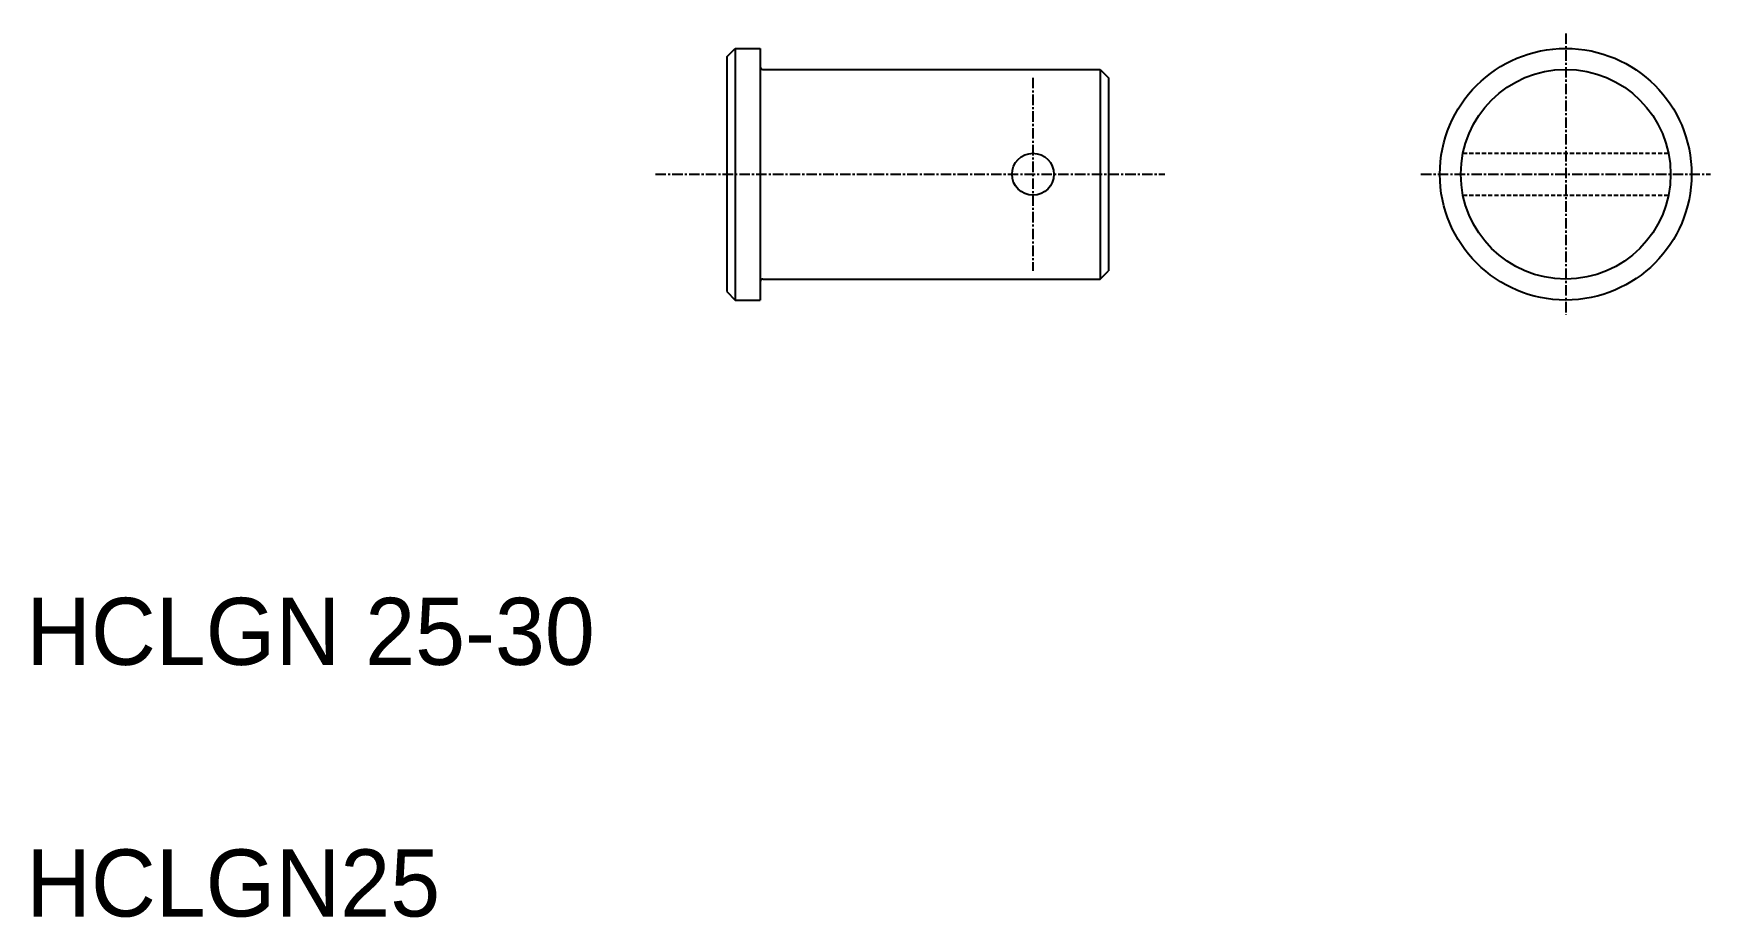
# Model space of a CAD drawing. Extents: x 74 to 274, y -20 to 85.
import ezdxf

# ---------------------------------------------------------------- set-up
doc = ezdxf.new("R2010")
doc.units = 0
doc.linetypes.add('CENTER', pattern=[2, 1.25, -0.25, 0.25, -0.25])
doc.linetypes.add('DASHED', pattern=[0.75, 0.5, -0.25])
doc.layers.get('0').update_dxf_attribs({"linetype": 'CONTINUOUS'})
doc.layers.add('CENTER', color=1, linetype='CENTER')

msp = doc.modelspace()

# ---------------------------------------------------------------- linework, layer by layer
at = {"color": 7, "linetype": 'CONTINUOUS'}
for p, q in [((157.1, 82.62), (158.1, 83.62)), ((157.1, 82.62), (157.1, 54.62)), ((158.1, 83.62), (158.1, 53.62)), ((158.1, 83.62), (161.1, 83.62)), ((161.1, 83.62), (161.1, 53.62)), ((161.4, 81.12), (201.6, 81.12)), ((201.6, 81.12), (201.6, 56.12)), ((201.6, 81.12), (202.6, 80.12)), ((202.6, 80.12), (202.6, 57.12)), ((161.4, 56.12), (201.6, 56.12)), ((171.2, 56.12), (171.2, 56.12)), ((182.5, 56.12), (182.5, 56.12)), ((201.6, 56.12), (202.6, 57.12)), ((157.1, 54.62), (158.1, 53.62)), ((158.1, 53.62), (161.1, 53.62))]:
    msp.add_line(p, q, dxfattribs=at)
at = {"color": 3, "linetype": 'DASHED'}
for p, q in [((244.85, 71.12), (269.35, 71.12)), ((244.85, 66.12), (269.35, 66.12))]:
    msp.add_line(p, q, dxfattribs=at)
at = {"color": 7, "linetype": 'CONTINUOUS'}
for centre, radius in [((257.1, 68.62), 15), ((257.1, 68.62), 12.5), ((193.6, 68.62), 2.5)]:
    msp.add_circle(centre, radius, dxfattribs=at)
for centre, start, end in [((161.4, 81.42), 180, 270), ((161.4, 55.82), 90, 180)]:
    msp.add_arc(centre, 0.3, start, end, dxfattribs=at)
at = {"layer": 'CENTER', "color": 1, "linetype": 'CENTER'}
for p, q in [((257.1, 85.4), (257.1, 51.84)), ((193.6, 80.12), (193.6, 57.12)), ((148.6, 68.62), (209.31, 68.62)), ((239.85, 68.62), (274.35, 68.62))]:
    msp.add_line(p, q, dxfattribs=at)

# ---------------------------------------------------------------- texts
at = {"color": 7, "linetype": 'CONTINUOUS'}
for s, p in [('HCLGN 25-30', (73.59, 10.12)), ('HCLGN25', (73.59, -19.88))]:
    msp.add_text(s, height=8, dxfattribs=at).set_placement(p)

doc.saveas('drawing.dxf')
